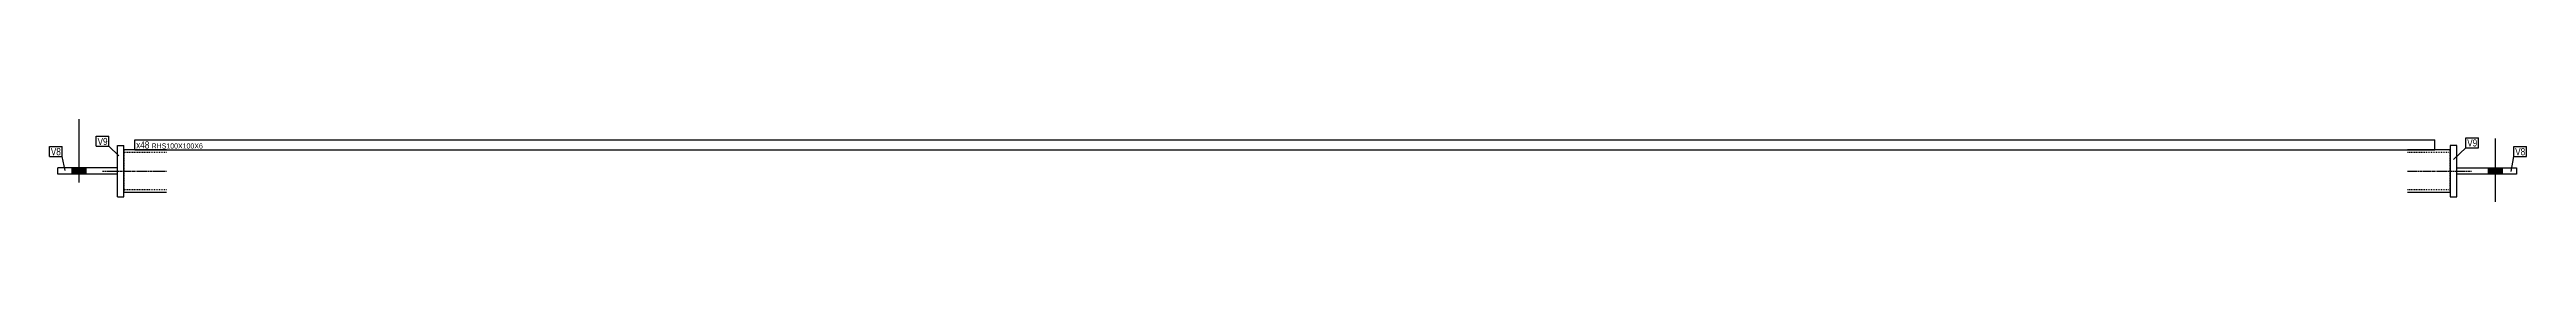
# Model space of a CAD drawing. Header units: millimetres. Extents: x 12 to 17200, y 0 to 377.
# Drawn here: x 11398 to 17200, y 0 to 194 of the extents above; entities that cross this region are included whole.
import ezdxf

# ---------------------------------------------------------------- set-up
doc = ezdxf.new("R2010")
doc.units = ezdxf.units.MM
doc.linetypes.add('DXK_LINE_DOT2', pattern=[3.9198, 1.9599, -1.9599])
doc.linetypes.add('DXK_LINE_DOT3', pattern=[5.9187, 2.979, -0.9799, 0.9799, -0.9799])
doc.layers.add('STÅL', color=7, linetype='Continuous')
doc.layers.add('TEKST', color=7, linetype='Continuous')
doc.styles.add('Arial Narrow', font='ARIALN.TTF', dxfattribs={"height": 0.2})

msp = doc.modelspace()

# ---------------------------------------------------------------- hatches: boundary and pattern name
at = {"layer": 'STÅL', "linetype": 'Continuous'}
for points in [[(11450.3, 64.5), (11483.3, 64.5), (11483.3, 79.5), (11450.3, 79.5)], [(17143.3, 79.5), (17110.3, 79.5), (17110.3, 64.5), (17143.3, 64.5)]]:
    msp.add_hatch(color=96, dxfattribs=at).paths.add_polyline_path(points)

# ---------------------------------------------------------------- linework, layer by layer
at = {"layer": 'STÅL', "color": 96, "linetype": 'Continuous'}
for p, q in [((11466.8, 45.5), (11466.8, 194.5)), ((17126.8, 148.5), (17126.8, -0.5)), ((11450.3, 64.5), (11450.3, 79.5)), ((11483.3, 64.5), (11483.3, 79.5)), ((17110.3, 79.5), (17110.3, 64.5)), ((17143.3, 79.5), (17143.3, 64.5))]:
    msp.add_line(p, q, dxfattribs=at)
at = {"layer": 'STÅL', "color": 2, "linetype": 'Continuous'}
for p, q in [((11556.8, 12), (11556.8, 132)), ((11556.8, 132), (11571.8, 132)), ((11571.8, 12), (11571.8, 132)), ((11671.8, 122), (11571.8, 122)), ((17021.8, 122), (16921.8, 122)), ((17021.8, 132), (17021.8, 12)), ((17036.8, 132), (17021.8, 132)), ((17036.8, 12), (17036.8, 132)), ((11416.8, 64.5), (11416.8, 79.5)), ((11556.8, 79.5), (11416.8, 79.5)), ((11556.8, 64.5), (11416.8, 64.5)), ((17036.8, 79.5), (17176.8, 79.5)), ((17176.8, 64.5), (17036.8, 64.5)), ((17176.8, 79.5), (17176.8, 64.5)), ((11556.8, 12), (11571.8, 12)), ((11671.8, 22), (11571.8, 22)), ((17021.8, 22), (16921.8, 22)), ((17021.8, 12), (17036.8, 12))]:
    msp.add_line(p, q, dxfattribs=at)
at = {"layer": 'STÅL', "color": 7, "linetype": 'DXK_LINE_DOT2'}
for p, q in [((11571.8, 122), (11571.8, 22.9)), ((17021.8, 22), (17021.8, 122)), ((11556.8, 64.5), (11556.8, 79.5)), ((11671.8, 116), (11571.8, 116)), ((17021.8, 116), (16921.8, 116)), ((17036.8, 64.5), (17036.8, 79.5)), ((11671.8, 28), (11571.8, 28)), ((11571.8, 22.9), (11571.8, 22)), ((17021.8, 28), (16921.8, 28))]:
    msp.add_line(p, q, dxfattribs=at)
at = {"layer": 'STÅL', "color": 7, "linetype": 'DXK_LINE_DOT3'}
for p, q in [((11521.8, 72), (11671.8, 72)), ((16921.8, 72), (17071.8, 72))]:
    msp.add_line(p, q, dxfattribs=at)

# ---------------------------------------------------------------- wipeouts: each hides what was drawn before it
at = {"color": 0}
for points in [[(11424.1, 109.4), (11424.1, 126.9), (11400.7, 126.9), (11400.7, 109.4)], [(17197.3, 109.4), (17197.3, 126.9), (17173.9, 126.9), (17173.9, 109.4)]]:
    msp.add_wipeout(points, dxfattribs=at).dxf.layer = 'TEKST'

# ---------------------------------------------------------------- next in the draw order: wipeouts: each hides what was drawn before it
for points in [[(11424.1, 109.4), (11424.1, 126.9), (11400.7, 126.9), (11400.7, 109.4)], [(11533.7, 133.4), (11533.7, 150.9), (11510.2, 150.9), (11510.2, 133.4)], [(11631.6, 125.2), (11631.6, 142.7), (11600.6, 142.7), (11600.6, 125.2)], [(17084.9, 130), (17084.9, 147.5), (17061.5, 147.5), (17061.5, 130)], [(17197.3, 109.4), (17197.3, 126.9), (17173.9, 126.9), (17173.9, 109.4)]]:
    msp.add_wipeout(points, dxfattribs=at).dxf.layer = 'TEKST'

# ---------------------------------------------------------------- next in the draw order: linework, layer by layer
at = {"layer": 'TEKST', "color": 7, "linetype": 'Continuous'}
for p, q in [((11397.7, 129.9), (11427.1, 129.9)), ((11397.7, 106.4), (11397.7, 129.9)), ((11427.1, 106.4), (11427.1, 129.9)), ((17170.9, 129.9), (17200.3, 129.9)), ((17170.9, 106.4), (17170.9, 129.9)), ((17200.3, 106.4), (17200.3, 129.9)), ((11397.7, 106.4), (11427.1, 106.4)), ((11433.9, 73.7), (11427.1, 106.4)), ((17164.6, 71.1), (17170.9, 106.4)), ((17170.9, 106.4), (17200.3, 106.4))]:
    msp.add_line(p, q, dxfattribs=at)

# ---------------------------------------------------------------- next in the draw order: texts
at = {"layer": 'TEKST', "color": 3, "style": 'Arial Narrow'}
for p in [(11400.7, 109.4), (17173.9, 109.4)]:
    msp.add_text('V8', height=16.7, dxfattribs=at).set_placement(p)

# ---------------------------------------------------------------- next in the draw order: wipeouts: each hides what was drawn before it
at = {"color": 0}
for points in [[(11533.7, 133.4), (11533.7, 150.9), (11510.2, 150.9), (11510.2, 133.4)], [(11631.6, 125.2), (11631.6, 142.7), (11600.6, 142.7), (11600.6, 125.2)], [(17084.9, 130), (17084.9, 147.5), (17061.5, 147.5), (17061.5, 130)]]:
    msp.add_wipeout(points, dxfattribs=at).dxf.layer = 'TEKST'

# ---------------------------------------------------------------- next in the draw order: linework, layer by layer
at = {"layer": 'TEKST', "color": 7, "linetype": 'Continuous'}
for p, q in [((11507.2, 153.9), (11536.7, 153.9)), ((11507.2, 130.4), (11507.2, 153.9)), ((11507.2, 130.4), (11536.7, 130.4)), ((11536.7, 130.4), (11536.7, 153.9)), ((11560.1, 107.7), (11536.7, 130.4)), ((11597.6, 122.2), (11597.6, 145.7)), ((11598.2, 122), (11597.6, 122.2)), ((17029.2, 99.6), (17058.5, 127)), ((17058.5, 150.5), (17087.9, 150.5)), ((17058.5, 127), (17058.5, 150.5)), ((17058.5, 127), (17087.9, 127)), ((17087.9, 127), (17087.9, 150.5))]:
    msp.add_line(p, q, dxfattribs=at)

# ---------------------------------------------------------------- next in the draw order: texts
at = {"layer": 'TEKST', "color": 3, "style": 'Arial Narrow'}
for p in [(11510.2, 133.4), (17061.5, 130)]:
    msp.add_text('V9', height=16.7, dxfattribs=at).set_placement(p)

# ---------------------------------------------------------------- next in the draw order: wipeouts: each hides what was drawn before it
at = {"color": 0}
msp.add_wipeout([(16982.3, 125.2), (16982.3, 137.7), (11636.8, 137.7), (11636.8, 125.2)], dxfattribs=at).dxf.layer = 'TEKST'

# ---------------------------------------------------------------- next in the draw order: wipeouts: each hides what was drawn before it
msp.add_wipeout([(16982.3, 125.2), (16982.3, 137.7), (11636.8, 137.7), (11636.8, 125.2)], dxfattribs=at).dxf.layer = 'TEKST'

# ---------------------------------------------------------------- next in the draw order: linework, layer by layer
at = {"layer": 'TEKST', "color": 7, "linetype": 'Continuous'}
for p, q in [((11597.6, 145.7), (16985.3, 145.7)), ((11597.6, 122.2), (16985.3, 122.2)), ((16985.3, 122.2), (16985.3, 145.7))]:
    msp.add_line(p, q, dxfattribs=at)

# ---------------------------------------------------------------- next in the draw order: texts
at = {"layer": 'TEKST', "color": 3, "style": 'Arial Narrow'}
for s, height, p in [('x48', 16.7, (11600.6, 125.2)), ('RHS100X100X6', 11.93, (11636.8, 125.2))]:
    msp.add_text(s, height=height, dxfattribs=at).set_placement(p)

doc.saveas('drawing.dxf')
